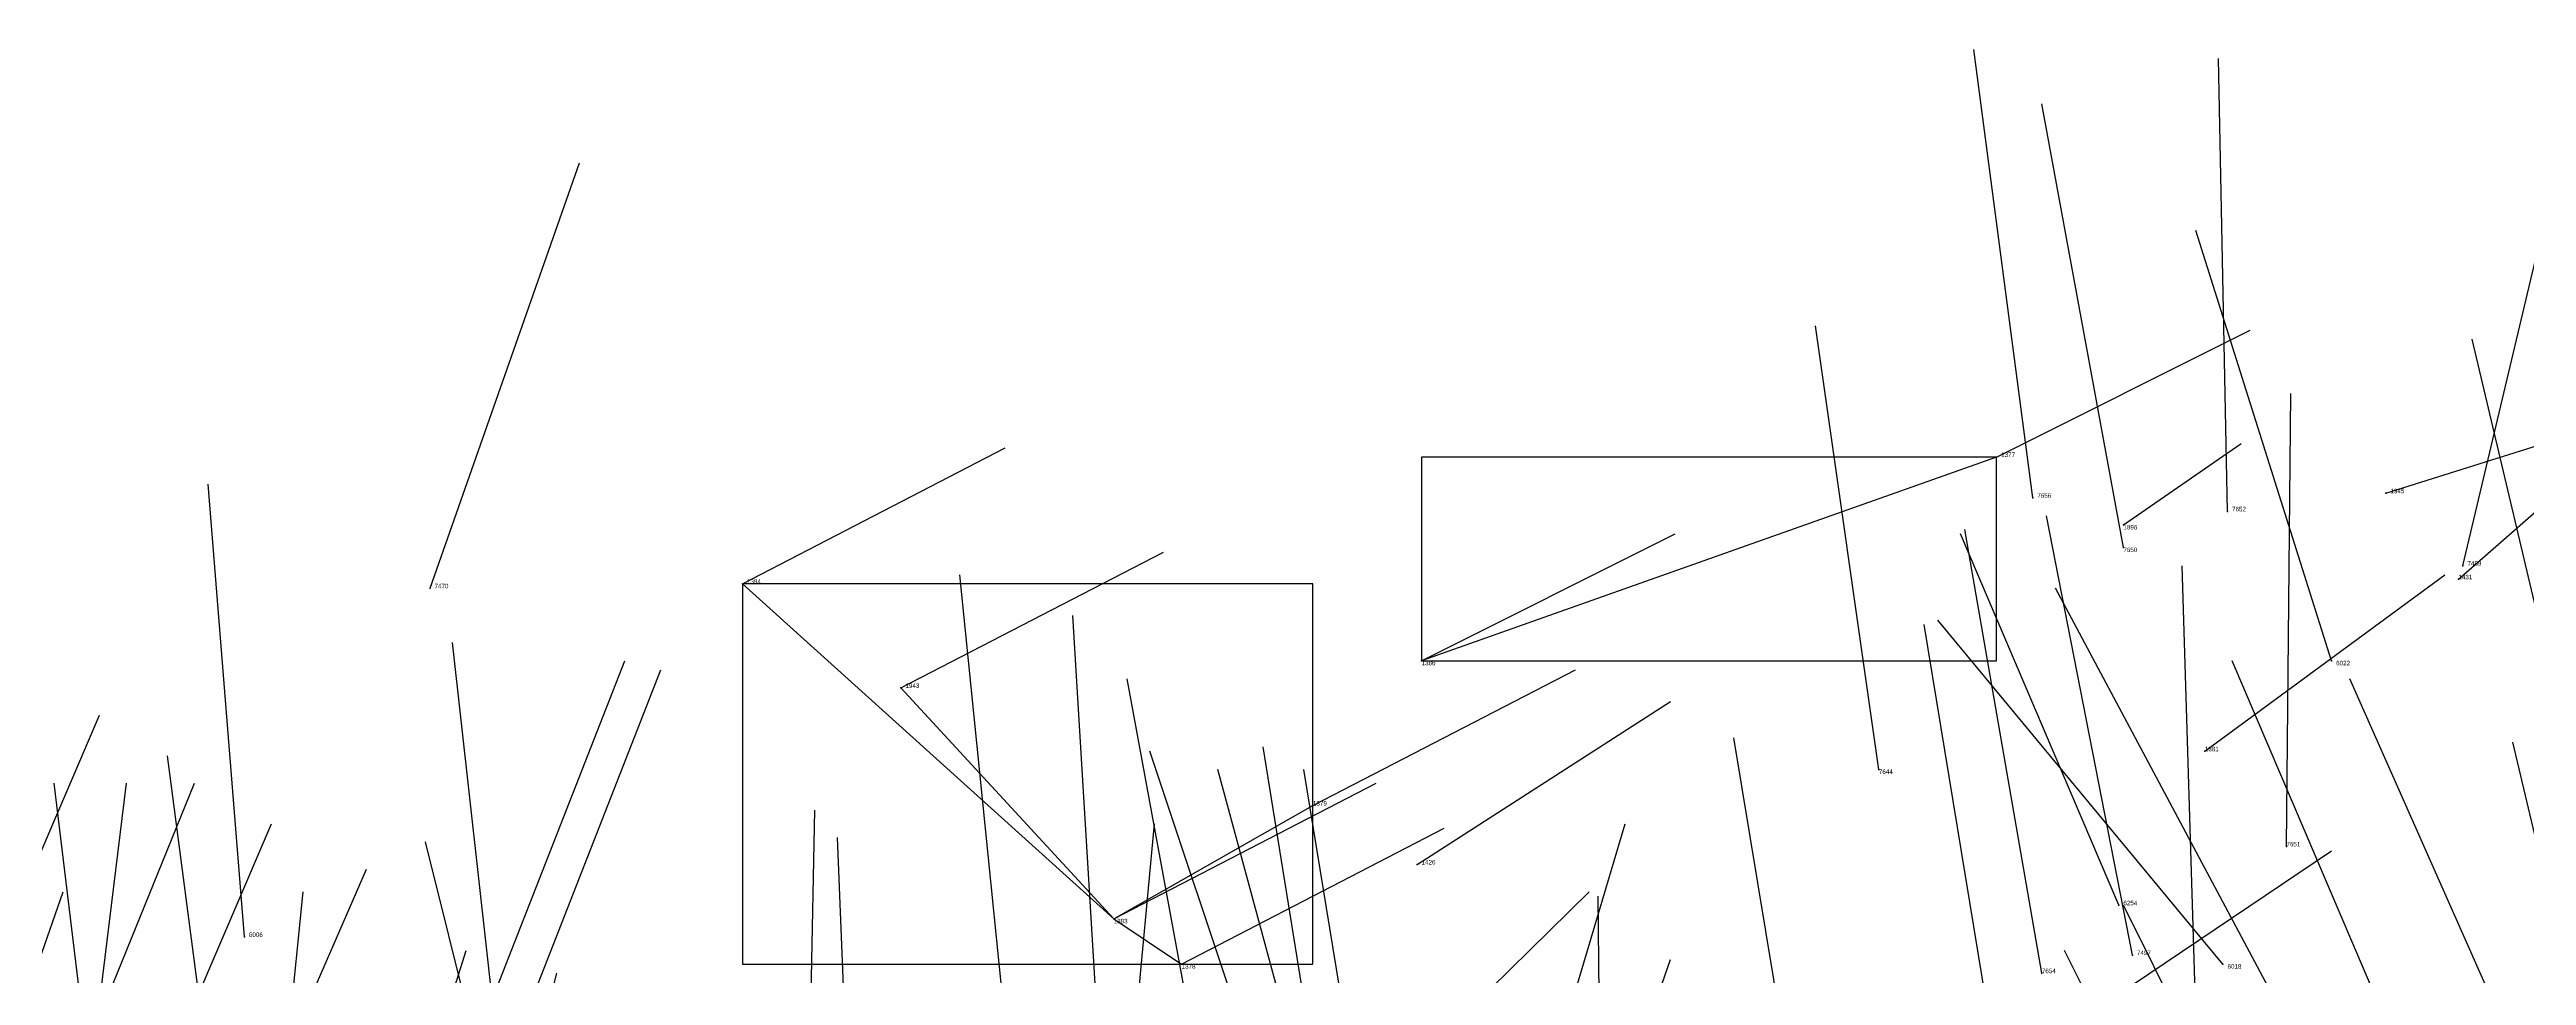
# Model space of a CAD drawing. Extents: x 59.1 to 70.8, y 600.3 to 605.1.
# Drawn here: x 66.306 to 66.853, y 604.883 to 605.088 of the extents above; entities that cross this region are included whole.
import ezdxf

# ---------------------------------------------------------------- set-up
doc = ezdxf.new("R2010")
doc.units = 0
for name, color, linetype in [('Clients', 3, 'CONTINUOUS'), ('Facilities', 3, 'CONTINUOUS'), ('Facilities_lines', 3, 'CONTINUOUS'), ('Min_max_boxes', 1, 'CONTINUOUS'), ('Normals', 1, 'CONTINUOUS'), ('Source_points', 5, 'CONTINUOUS'), ('Text', 3, 'CONTINUOUS')]:
    doc.layers.add(name, color=color, linetype=linetype)

msp = doc.modelspace()

# ---------------------------------------------------------------- linework, layer by layer
at = {"layer": 'Clients', "color": 5}
for p in [(66.459, 604.97, 451.452), (66.609, 604.953, 451.269), (66.494, 604.947, 451.402), (66.585, 604.921, 451.391), (66.556, 604.886, 451.32)]:
    msp.add_point(p, dxfattribs=at)
at = {"layer": 'Facilities', "color": 3}
for p in [(66.736, 604.998, 451.329), (66.744, 604.989, 459.204), (66.822, 604.99, 451.217), (66.764, 604.983, 449.391), (66.787, 604.986, 459.148), (66.764, 604.978, 459.133), (66.838, 604.971, 451.616), (66.839, 604.974, 459.266), (66.39, 604.969, 459.968), (66.81, 604.953, 457.862), (66.782, 604.933, 451.39), (66.71, 604.929, 459.122), (66.8, 604.912, 459.073), (66.608, 604.908, 451.47), (66.541, 604.896, 451.398), (66.763, 604.899, 456.828), (66.349, 604.892, 457.348), (66.746, 604.884, 459.056), (66.766, 604.888, 458.997), (66.786, 604.886, 457.786)]:
    msp.add_point(p, dxfattribs=at)
at = {"layer": 'Facilities_lines', "color": 3}
for p, q in [((66.736, 604.998, 451.329), (66.609, 604.953, 451.269)), ((66.541, 604.896, 451.398), (66.459, 604.97, 451.452)), ((66.541, 604.896, 451.398), (66.494, 604.947, 451.402)), ((66.541, 604.896, 451.398), (66.585, 604.921, 451.391)), ((66.541, 604.896, 451.398), (66.556, 604.886, 451.32))]:
    msp.add_line(p, q, dxfattribs=at)
at = {"layer": 'Min_max_boxes', "color": 1}
for p, q in [((66.736, 604.998, 451.269), (66.609, 604.998, 451.269)), ((66.609, 604.998, 451.269), (66.609, 604.953, 451.269)), ((66.736, 604.998, 451.329), (66.609, 604.998, 451.329)), ((66.609, 604.998, 451.329), (66.609, 604.953, 451.329)), ((66.609, 604.998, 451.269), (66.609, 604.998, 451.329)), ((66.736, 604.953, 451.269), (66.736, 604.998, 451.269)), ((66.736, 604.953, 451.329), (66.736, 604.998, 451.329)), ((66.736, 604.998, 451.269), (66.736, 604.998, 451.329)), ((66.585, 604.97, 451.32), (66.459, 604.97, 451.32)), ((66.459, 604.97, 451.32), (66.459, 604.886, 451.32)), ((66.585, 604.97, 451.452), (66.459, 604.97, 451.452)), ((66.459, 604.97, 451.452), (66.459, 604.886, 451.452)), ((66.459, 604.97, 451.32), (66.459, 604.97, 451.452)), ((66.585, 604.886, 451.32), (66.585, 604.97, 451.32)), ((66.585, 604.886, 451.452), (66.585, 604.97, 451.452)), ((66.585, 604.97, 451.32), (66.585, 604.97, 451.452)), ((66.609, 604.953, 451.269), (66.736, 604.953, 451.269)), ((66.609, 604.953, 451.329), (66.736, 604.953, 451.329)), ((66.609, 604.953, 451.269), (66.609, 604.953, 451.329)), ((66.736, 604.953, 451.269), (66.736, 604.953, 451.329)), ((66.459, 604.886, 451.32), (66.585, 604.886, 451.32)), ((66.459, 604.886, 451.452), (66.585, 604.886, 451.452)), ((66.459, 604.886, 451.32), (66.459, 604.886, 451.452)), ((66.585, 604.886, 451.32), (66.585, 604.886, 451.452))]:
    msp.add_line(p, q, dxfattribs=at)
at = {"layer": 'Normals', "color": 1}
for p, q in [((66.744, 604.989, 459.204), (66.731, 605.088, 459.193)), ((66.787, 604.986, 459.148), (66.785, 605.086, 459.138)), ((66.764, 604.978, 459.133), (66.746, 605.076, 459.122)), ((66.839, 604.974, 459.266), (66.862, 605.071, 459.277)), ((66.39, 604.969, 459.968), (66.423, 605.063, 459.972)), ((66.81, 604.953, 457.862), (66.78, 605.048, 457.856)), ((66.71, 604.929, 459.122), (66.696, 605.027, 459.11)), ((66.736, 604.998, 451.329), (66.792, 605.026, 451.407)), ((66.864, 604.927, 457.802), (66.841, 605.024, 457.792)), ((66.8, 604.912, 459.073), (66.801, 605.012, 459.064)), ((66.838, 604.971, 451.616), (66.887, 605.014, 451.692)), ((66.822, 604.99, 451.217), (66.876, 605.007, 451.3)), ((66.459, 604.97, 451.452), (66.517, 605, 451.527)), ((66.764, 604.983, 449.391), (66.79, 605.001, 449.486)), ((66.349, 604.892, 457.348), (66.341, 604.992, 457.347)), ((66.746, 604.884, 459.056), (66.729, 604.982, 459.045)), ((66.766, 604.888, 458.997), (66.747, 604.985, 458.981)), ((66.494, 604.947, 451.402), (66.552, 604.977, 451.477)), ((66.609, 604.953, 451.269), (66.665, 604.981, 451.347)), ((66.763, 604.899, 456.828), (66.728, 604.981, 456.782)), ((66.517, 604.873, 460.663), (66.507, 604.972, 460.67)), ((66.78, 604.875, 459.036), (66.777, 604.974, 459.023)), ((66.782, 604.933, 451.39), (66.835, 604.972, 451.466)), ((66.796, 604.881, 457.869), (66.749, 604.969, 457.862)), ((66.538, 604.864, 459.348), (66.532, 604.963, 459.362)), ((66.736, 604.864, 458.919), (66.72, 604.961, 458.899)), ((66.786, 604.886, 457.786), (66.723, 604.962, 457.77)), ((66.406, 604.858, 457.294), (66.395, 604.957, 457.291)), ((66.397, 604.861, 459.694), (66.433, 604.953, 459.711)), ((66.405, 604.859, 459.615), (66.441, 604.951, 459.631)), ((66.562, 604.851, 459.279), (66.544, 604.949, 459.277)), ((66.585, 604.921, 451.391), (66.643, 604.951, 451.466)), ((66.826, 604.864, 457.723), (66.788, 604.953, 457.698)), ((66.853, 604.861, 457.683), (66.814, 604.949, 457.655)), ((66.608, 604.908, 451.47), (66.664, 604.944, 451.544)), ((66.278, 604.85, 459.996), (66.317, 604.941, 460.012)), ((66.58, 604.84, 458.878), (66.549, 604.933, 458.859)), ((66.59, 604.835, 458.478), (66.574, 604.934, 458.473)), ((66.694, 604.839, 458.846), (66.678, 604.936, 458.826)), ((66.873, 604.838, 457.798), (66.85, 604.935, 457.788)), ((66.345, 604.833, 459.241), (66.332, 604.932, 459.234)), ((66.59, 604.833, 459.048), (66.564, 604.929, 459.034)), ((66.599, 604.831, 458.405), (66.583, 604.929, 458.397)), ((66.301, 604.835, 459.926), (66.338, 604.926, 459.944)), ((66.319, 604.827, 459.291), (66.307, 604.926, 459.286)), ((66.311, 604.829, 462.297), (66.323, 604.926, 462.277)), ((66.541, 604.896, 451.398), (66.599, 604.926, 451.473)), ((66.316, 604.826, 459.851), (66.355, 604.917, 459.863)), ((66.473, 604.821, 457.242), (66.475, 604.92, 457.228)), ((66.541, 604.82, 462.613), (66.55, 604.917, 462.589)), ((66.556, 604.886, 451.32), (66.614, 604.916, 451.395)), ((66.626, 604.823, 460.327), (66.654, 604.917, 460.309)), ((66.413, 604.817, 459.184), (66.389, 604.913, 459.173)), ((66.484, 604.815, 459.408), (66.48, 604.914, 459.422)), ((66.755, 604.874, 451.368), (66.81, 604.911, 451.443)), ((66.336, 604.815, 459.778), (66.376, 604.907, 459.784)), ((66.277, 604.81, 460.137), (66.309, 604.902, 460.16)), ((66.352, 604.804, 462.236), (66.362, 604.902, 462.221)), ((66.585, 604.842, 451.929), (66.646, 604.902, 451.981)), ((66.649, 604.801, 458.264), (66.648, 604.901, 458.267)), ((66.807, 604.813, 457.676), (66.764, 604.899, 457.65)), ((66.368, 604.794, 454.275), (66.398, 604.889, 454.284)), ((66.794, 604.803, 457.647), (66.751, 604.889, 457.621)), ((66.393, 604.787, 454.329), (66.418, 604.884, 454.334)), ((66.632, 604.795, 460.306), (66.664, 604.887, 460.282))]:
    msp.add_line(p, q, dxfattribs=at)
at = {"layer": 'Source_points', "color": 5}
for p in [(66.736, 604.998, 451.329), (66.744, 604.989, 459.204), (66.822, 604.99, 451.217), (66.764, 604.983, 449.391), (66.787, 604.986, 459.148), (66.764, 604.978, 459.133), (66.838, 604.971, 451.616), (66.839, 604.974, 459.266), (66.39, 604.969, 459.968), (66.459, 604.97, 451.452), (66.609, 604.953, 451.269), (66.81, 604.953, 457.862), (66.494, 604.947, 451.402), (66.782, 604.933, 451.39), (66.71, 604.929, 459.122), (66.585, 604.921, 451.391), (66.8, 604.912, 459.073), (66.608, 604.908, 451.47), (66.541, 604.896, 451.398), (66.763, 604.899, 456.828), (66.349, 604.892, 457.348), (66.556, 604.886, 451.32), (66.746, 604.884, 459.056), (66.766, 604.888, 458.997), (66.786, 604.886, 457.786)]:
    msp.add_point(p, dxfattribs=at)

# ---------------------------------------------------------------- texts
at = {"layer": 'Text', "color": 3}
for s, p in [('1377', (66.737, 604.998, 451.329)), ('7656', (66.745, 604.989, 459.204)), ('1945', (66.823, 604.99, 451.217)), ('1896', (66.764, 604.982, 449.391)), ('7652', (66.788, 604.986, 459.148)), ('7650', (66.764, 604.977, 459.133)), ('1384', (66.46, 604.97, 451.452)), ('1431', (66.838, 604.971, 451.616)), ('7489', (66.84, 604.974, 459.266)), ('7470', (66.391, 604.969, 459.968)), ('1386', (66.609, 604.952, 451.269)), ('6022', (66.811, 604.952, 457.862)), ('1943', (66.495, 604.947, 451.402)), ('1381', (66.782, 604.933, 451.39)), ('7644', (66.71, 604.928, 459.122)), ('1379', (66.585, 604.921, 451.391)), ('7651', (66.8, 604.912, 459.073)), ('1426', (66.609, 604.908, 451.47)), ('6254', (66.764, 604.899, 456.828)), ('1393', (66.541, 604.895, 451.398)), ('6006', (66.35, 604.892, 457.348)), ('7497', (66.767, 604.888, 458.997)), ('1378', (66.556, 604.885, 451.32)), ('7654', (66.746, 604.884, 459.056)), ('6018', (66.787, 604.885, 457.786))]:
    msp.add_text(s, height=0.001, dxfattribs=at).set_placement(p)

doc.saveas('drawing.dxf')
